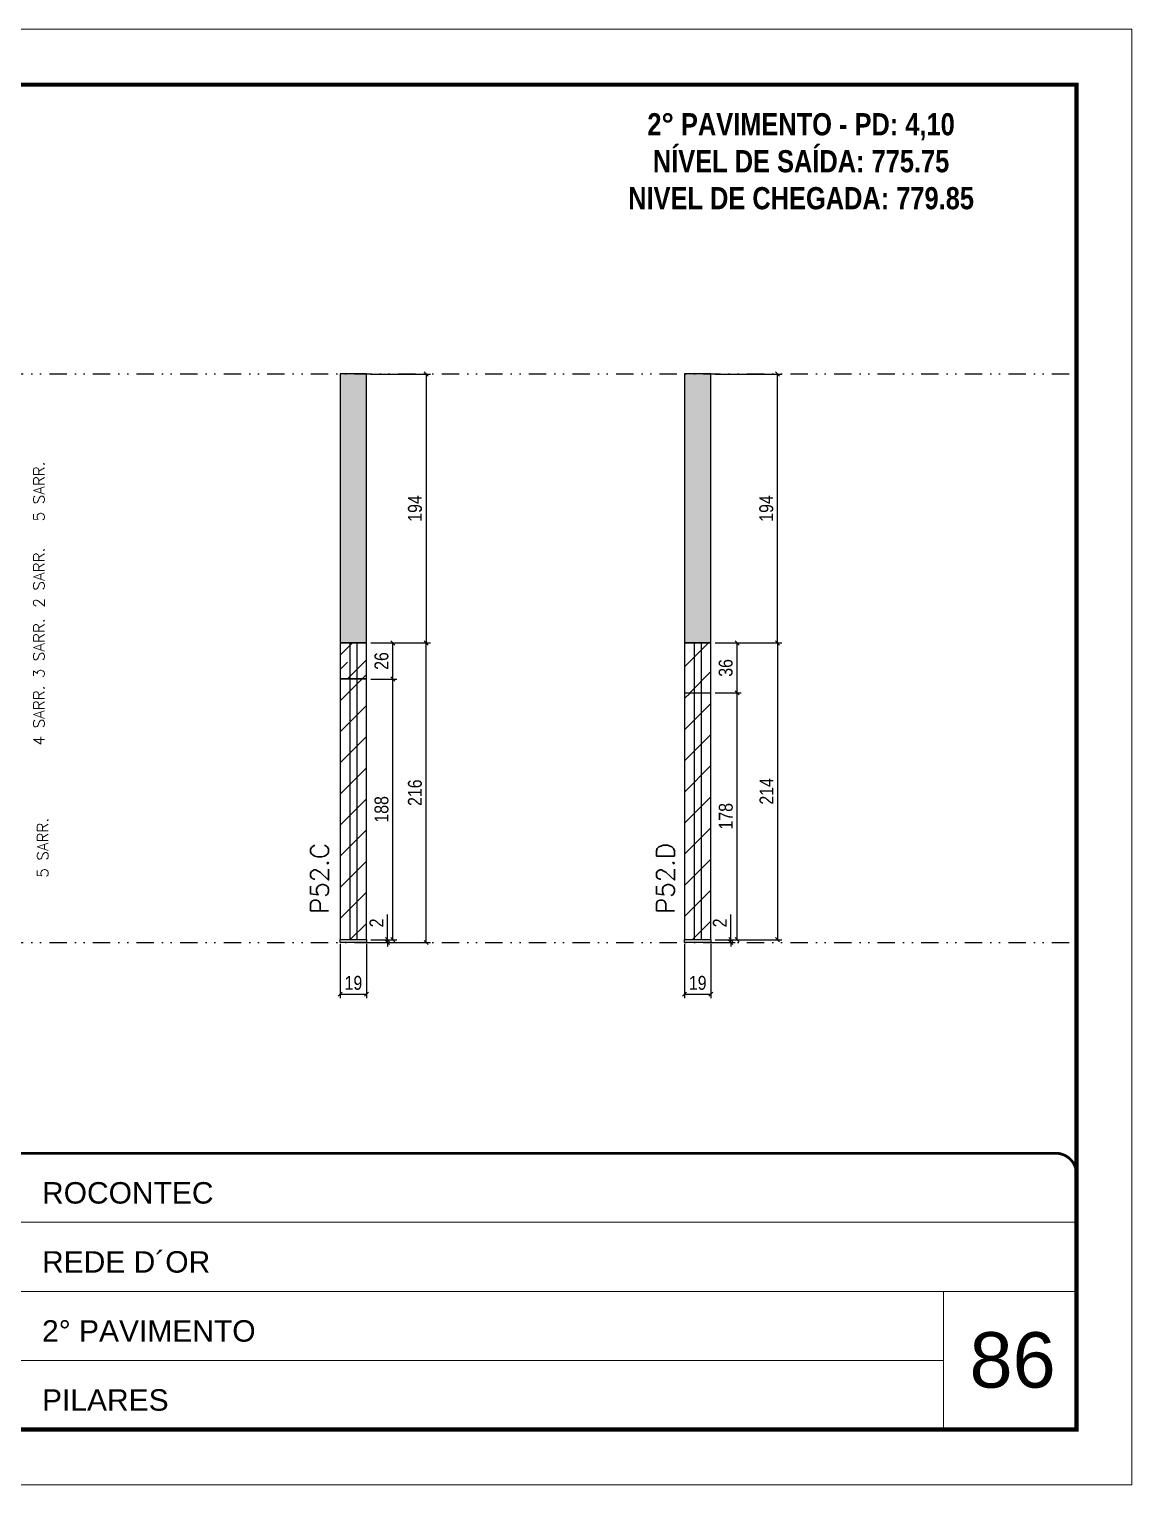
# Model space of a CAD drawing. Extents: x 2949 to 9203, y -16089 to 12527.
# Drawn here: x 5237 to 6033, y -12643 to -11593 of the extents above; entities that cross this region are included whole.
import ezdxf

# ---------------------------------------------------------------- set-up
doc = ezdxf.new("R2010")
doc.units = 0
for name, pattern in [('CONTINUO', [0]), ('DASHED', [0.75, 0.5, -0.25]), ('DIVIDE2', [0.625, 0.25, -0.125, 0, -0.125, 0, -0.125])]:
    doc.linetypes.add(name, pattern=pattern)
for name, color, linetype, lineweight in [('CARIMBO', 255, 'Continuous', 9), ('Folhas', 255, 'Continuous', 9), ('Hachura', 251, 'Continuous', 9), ('SARRAFO DE PRESSAO', 251, 'DASHED', 9), ('Texto Seção', 7, 'Continuous', 15)]:
    doc.layers.add(name, color=color, linetype=linetype, lineweight=lineweight)
for name, color, linetype in [('COTA', 241, 'Continuous'), ('NOMENCLATURA', 7, 'Continuous'), ('Nível', 160, 'Continuous'), ('Painéis', 200, 'Continuous'), ('SARR_2.2x7', 40, 'Continuous')]:
    doc.layers.add(name, color=color, linetype=linetype)
doc.styles.add('ARIAL', font='arial.ttf')
doc.styles.add('COTA TECNICA', font='techl___.ttf', dxfattribs={"height": 10})
doc.styles.add('COTA TECNICA-50', font='techl___.ttf', dxfattribs={"height": 10})
doc.styles.add('REGUA-120', font='ROMANS.shx', dxfattribs={"height": 15})
doc.styles.add('ROMANC', font='techb___.ttf', dxfattribs={"height": 2.5})
doc.styles.add('ROMANS', font='romans.shx')
doc.dimstyles.new('COTA PAINEL-50', dxfattribs={"dimtxt": 10, "dimasz": 3, "dimexe": 3, "dimexo": 3, "dimgap": 3, "dimtad": 1, "dimdec": 1, "dimzin": 12, "dimdsep": 46, "dimtxsty": 'COTA TECNICA-50', "dimblk1": 'OBLIQUE', "dimblk2": 'OBLIQUE', "dimsah": 1, "dimcen": 0.9, "dimclrd": 4, "dimclre": 4, "dimclrt": 240, "dimadec": 1, "dimazin": 3, "dimtfac": 1, "dimtdec": 1, "dimtmove": 0, "dimatfit": 3, "dimfxl": 1, "dimtolj": 1, "dimtzin": 12, "dimarcsym": 0})
doc.dimstyles.new('PAINEL', dxfattribs={"dimtxt": 10, "dimasz": 3, "dimexe": 3, "dimexo": 3, "dimgap": 3, "dimtad": 1, "dimdec": 1, "dimzin": 12, "dimdsep": 46, "dimtxsty": 'COTA TECNICA', "dimblk1": 'OBLIQUE', "dimblk2": 'OBLIQUE', "dimsah": 1, "dimcen": 0.9, "dimclrd": 4, "dimclre": 4, "dimclrt": 240, "dimadec": 1, "dimazin": 3, "dimtfac": 1, "dimtdec": 1, "dimtmove": 0, "dimatfit": 3, "dimfxl": 1, "dimtolj": 1, "dimtzin": 12, "dimarcsym": 0})
pattern_1 = [(45, (-127670.467, -38793.522), (-11.2253202, 11.2253202), [])]

# ---------------------------------------------------------------- blocks, each defined once
blk = doc.blocks.new('9999999999')
at = {"color": 30, "linetype": 'CONTINUO'}
for p, q in [((98564.6, 34379.6), (99584, 34379.6)), ((98564.6, 34329.8), (99488, 34329.8)), ((99584, 34329.8), (99488, 34329.8)), ((99488, 34329.8), (99488, 34230.2)), ((98564.6, 34280), (99488, 34280))]:
    blk.add_line(p, q, dxfattribs=at)
at = {"color": 30, "linetype": 'CONTINUO', "const_width": 2}
blk.add_lwpolyline([(99584, 34230.2), (99584, 34414.4, 0.414214), (99569, 34429.4), (98229, 34429.4, 0.414214), (98214, 34414.4), (98214, 34245.2, 0.414214), (98229, 34230.2), (99584, 34230.2)], format="xyb", dxfattribs=at)
at = {"layer": 'Folhas'}
blk.add_lwpolyline([(98139, 34190.2), (99624, 34190.2), (99624, 35240.2), (98139, 35240.2)], close=True, dxfattribs=at)
at = {"layer": 'Folhas', "color": 30, "const_width": 3}
blk.add_lwpolyline([(98214, 34230.2), (99584, 34230.2), (99584, 35200.2), (98214, 35200.2)], close=True, dxfattribs=at)
at = {"color": 7, "linetype": 'Continuous', "ltscale": 5, "style": 'ARIAL'}
for s, height, p in [('ROCONTEC', 15.48, (98837.7, 34393.1)), ('REDE D´OR', 15.48, (98837.7, 34343.3)), ('2° PAVIMENTO', 15.483, (98837.7, 34293.5)), ('PILARES', 15.48, (98837.7, 34243.7))]:
    blk.add_text(s, height=height, dxfattribs=at).set_placement(p)
blk = doc.blocks.new('_Oblique')
at = {"color": 0, "linetype": 'ByBlock', "lineweight": -2}
blk.add_line((-0.5, -0.5), (0.5, 0.5), dxfattribs=at)
blk = doc.blocks.new('*D2847')
at = {"layer": 'COTA', "color": 4, "lineweight": -2, "transparency": 16777216}
for p, q in [((5461.4, -12253.1), (5461.4, -12292.4)), ((5480.4, -12253.1), (5480.4, -12292.4)), ((5461.4, -12289.4), (5480.4, -12289.4))]:
    blk.add_line(p, q, dxfattribs=at)
at = {"layer": 'Defpoints', "color": 0, "transparency": 16777216}
for p in [(5461.4, -12250.1), (5480.4, -12250.1), (5480.4, -12289.4)]:
    blk.add_point(p, dxfattribs=at)
at = {"layer": 'COTA', "color": 4, "lineweight": -2, "transparency": 16777216, "xscale": 3, "yscale": 3, "zscale": 3, "rotation": 180}
blk.add_blockref('_Oblique', (5461.4, -12289.4), dxfattribs=at)
at = {"layer": 'COTA', "color": 4, "lineweight": -2, "transparency": 16777216, "xscale": 3, "yscale": 3, "zscale": 3}
blk.add_blockref('_Oblique', (5480.4, -12289.4), dxfattribs=at)
at = {"layer": 'COTA', "color": 240, "transparency": 16777216, "insert": (5470.9, -12281.3), "char_height": 10, "attachment_point": 5, "style": 'COTA TECNICA'}
blk.add_mtext('\\A1;19', dxfattribs=at)
blk = doc.blocks.new('*D2848')
at = {"layer": 'COTA', "color": 4, "lineweight": -2, "transparency": 16777216}
for p, q in [((5709.8, -12253.1), (5709.8, -12292.4)), ((5728.8, -12253.1), (5728.8, -12292.4)), ((5709.8, -12289.4), (5728.8, -12289.4))]:
    blk.add_line(p, q, dxfattribs=at)
at = {"layer": 'Defpoints', "color": 0, "transparency": 16777216}
for p in [(5709.8, -12250.1), (5728.8, -12250.1), (5728.8, -12289.4)]:
    blk.add_point(p, dxfattribs=at)
at = {"layer": 'COTA', "color": 4, "lineweight": -2, "transparency": 16777216, "xscale": 3, "yscale": 3, "zscale": 3, "rotation": 180}
blk.add_blockref('_Oblique', (5709.8, -12289.4), dxfattribs=at)
at = {"layer": 'COTA', "color": 4, "lineweight": -2, "transparency": 16777216, "xscale": 3, "yscale": 3, "zscale": 3}
blk.add_blockref('_Oblique', (5728.8, -12289.4), dxfattribs=at)
at = {"layer": 'COTA', "color": 240, "transparency": 16777216, "insert": (5719.3, -12281.3), "char_height": 10, "attachment_point": 5, "style": 'COTA TECNICA'}
blk.add_mtext('\\A1;19', dxfattribs=at)
blk = doc.blocks.new('*D2849')
at = {"layer": 'COTA', "color": 4, "lineweight": -2, "transparency": 16777216}
for p, q in [((5731.8, -12036.1), (5779.9, -12036.1)), ((5776.9, -12036.1), (5776.9, -12250.1)), ((5731.8, -12250.1), (5779.9, -12250.1))]:
    blk.add_line(p, q, dxfattribs=at)
at = {"layer": 'Defpoints', "color": 0, "transparency": 16777216}
for p in [(5728.8, -12036.1), (5728.8, -12250.1), (5776.9, -12250.1)]:
    blk.add_point(p, dxfattribs=at)
at = {"layer": 'COTA', "color": 4, "lineweight": -2, "transparency": 16777216, "xscale": 3, "yscale": 3, "zscale": 3}
for p, rotation in [((5776.9, -12036.1), 90), ((5776.9, -12250.1), 270)]:
    blk.add_blockref('_Oblique', p, dxfattribs=dict(at, rotation=rotation))
at = {"layer": 'COTA', "color": 240, "transparency": 16777216, "insert": (5768.9, -12143.1), "char_height": 10, "attachment_point": 5, "rotation": 90, "style": 'COTA TECNICA'}
blk.add_mtext('\\A1;214', dxfattribs=at)
blk = doc.blocks.new('*D2850')
at = {"layer": 'COTA', "color": 4, "lineweight": -2, "transparency": 16777216}
for p, q in [((5731.8, -11842.1), (5779.9, -11842.1)), ((5776.9, -12036.1), (5776.9, -11842.1)), ((5731.8, -12036.1), (5779.9, -12036.1))]:
    blk.add_line(p, q, dxfattribs=at)
at = {"layer": 'Defpoints', "color": 0, "transparency": 16777216}
for p in [(5728.8, -11842.1), (5776.9, -11842.1), (5728.8, -12036.1)]:
    blk.add_point(p, dxfattribs=at)
at = {"layer": 'COTA', "color": 4, "lineweight": -2, "transparency": 16777216, "xscale": 3, "yscale": 3, "zscale": 3}
for p, rotation in [((5776.9, -11842.1), 90), ((5776.9, -12036.1), 270)]:
    blk.add_blockref('_Oblique', p, dxfattribs=dict(at, rotation=rotation))
at = {"layer": 'COTA', "color": 240, "transparency": 16777216, "insert": (5768.8, -11939.1), "char_height": 10, "attachment_point": 5, "rotation": 90, "style": 'COTA TECNICA'}
blk.add_mtext('\\A1;194', dxfattribs=at)
blk = doc.blocks.new('*D2851')
at = {"layer": 'COTA', "color": 4, "lineweight": -2, "transparency": 16777216}
for p, q in [((5483.4, -12036.1), (5526.4, -12036.1)), ((5523.4, -12252.1), (5523.4, -12036.1)), ((5483.4, -12252.1), (5526.4, -12252.1))]:
    blk.add_line(p, q, dxfattribs=at)
at = {"layer": 'Defpoints', "color": 0, "transparency": 16777216}
for p in [(5480.4, -12036.1), (5523.4, -12036.1), (5480.4, -12252.1)]:
    blk.add_point(p, dxfattribs=at)
at = {"layer": 'COTA', "color": 4, "lineweight": -2, "transparency": 16777216, "xscale": 3, "yscale": 3, "zscale": 3}
for p, rotation in [((5523.4, -12036.1), 90), ((5523.4, -12252.1), 270)]:
    blk.add_blockref('_Oblique', p, dxfattribs=dict(at, rotation=rotation))
at = {"layer": 'COTA', "color": 240, "transparency": 16777216, "insert": (5515.3, -12144.1), "char_height": 10, "attachment_point": 5, "rotation": 90, "style": 'COTA TECNICA'}
blk.add_mtext('\\A1;216', dxfattribs=at)
blk = doc.blocks.new('*D2852')
at = {"layer": 'COTA', "color": 4, "lineweight": -2, "transparency": 16777216}
for p, q in [((5495.5, -12250.1), (5495.5, -12231.9)), ((5483.4, -12250.1), (5498.5, -12250.1)), ((5483.4, -12252.1), (5498.5, -12252.1)), ((5495.5, -12252.1), (5495.5, -12250.1)), ((5495.5, -12252.1), (5495.5, -12255.1))]:
    blk.add_line(p, q, dxfattribs=at)
at = {"layer": 'Defpoints', "color": 0, "transparency": 16777216}
for p in [(5480.4, -12250.1), (5480.4, -12252.1), (5495.5, -12250.1)]:
    blk.add_point(p, dxfattribs=at)
at = {"layer": 'COTA', "color": 4, "lineweight": -2, "transparency": 16777216, "xscale": 3, "yscale": 3, "zscale": 3}
for p, rotation in [((5495.5, -12250.1), 270), ((5495.5, -12252.1), 90)]:
    blk.add_blockref('_Oblique', p, dxfattribs=dict(at, rotation=rotation))
at = {"layer": 'COTA', "color": 240, "transparency": 16777216, "insert": (5487.5, -12238), "char_height": 10, "attachment_point": 5, "rotation": 90, "style": 'COTA TECNICA-50'}
blk.add_mtext('\\A1;2', dxfattribs=at)
blk = doc.blocks.new('*D2879')
at = {"layer": 'COTA', "color": 4, "linetype": 'ByBlock', "lineweight": -2, "transparency": 16777216}
for p, q in [((5483.4, -11842.1), (5526.4, -11842.1)), ((5523.4, -11842.1), (5523.4, -12036.1)), ((5483.4, -12036.1), (5526.4, -12036.1))]:
    blk.add_line(p, q, dxfattribs=at)
at = {"layer": 'Defpoints', "color": 0, "linetype": 'ByBlock', "transparency": 16777216}
for p in [(5480.4, -11842.1), (5480.4, -12036.1), (5523.4, -12036.1)]:
    blk.add_point(p, dxfattribs=at)
at = {"layer": 'COTA', "color": 4, "linetype": 'ByBlock', "lineweight": -2, "transparency": 16777216, "xscale": 3, "yscale": 3, "zscale": 3}
for p, rotation in [((5523.4, -11842.1), 90), ((5523.4, -12036.1), 270)]:
    blk.add_blockref('_Oblique', p, dxfattribs=dict(at, rotation=rotation))
at = {"layer": 'COTA', "color": 240, "linetype": 'ByBlock', "transparency": 16777216, "insert": (5515.3, -11939.1), "char_height": 10, "attachment_point": 5, "rotation": 90, "style": 'COTA TECNICA'}
blk.add_mtext('\\A1;194', dxfattribs=at)
blk = doc.blocks.new('*D2880')
at = {"layer": 'COTA', "color": 4, "linetype": 'ByBlock', "lineweight": -2, "transparency": 16777216}
for p, q in [((5483.4, -12062.1), (5502.3, -12062.1)), ((5499.3, -12250.1), (5499.3, -12062.1)), ((5483.4, -12250.1), (5502.3, -12250.1))]:
    blk.add_line(p, q, dxfattribs=at)
at = {"layer": 'Defpoints', "color": 0, "linetype": 'ByBlock', "transparency": 16777216}
for p in [(5480.4, -12062.1), (5499.3, -12062.1), (5480.4, -12250.1)]:
    blk.add_point(p, dxfattribs=at)
at = {"layer": 'COTA', "color": 4, "linetype": 'ByBlock', "lineweight": -2, "transparency": 16777216, "xscale": 3, "yscale": 3, "zscale": 3}
for p, rotation in [((5499.3, -12062.1), 90), ((5499.3, -12250.1), 270)]:
    blk.add_blockref('_Oblique', p, dxfattribs=dict(at, rotation=rotation))
at = {"layer": 'COTA', "color": 240, "linetype": 'ByBlock', "transparency": 16777216, "insert": (5491.2, -12156.1), "char_height": 10, "attachment_point": 5, "rotation": 90, "style": 'COTA TECNICA'}
blk.add_mtext('\\A1;188', dxfattribs=at)
blk = doc.blocks.new('*D2881')
at = {"layer": 'COTA', "color": 4, "linetype": 'ByBlock', "lineweight": -2, "transparency": 16777216}
for p, q in [((5483.4, -12036.1), (5502.3, -12036.1)), ((5499.3, -12062.1), (5499.3, -12036.1)), ((5483.4, -12062.1), (5502.3, -12062.1))]:
    blk.add_line(p, q, dxfattribs=at)
at = {"layer": 'Defpoints', "color": 0, "linetype": 'ByBlock', "transparency": 16777216}
for p in [(5480.4, -12036.1), (5499.3, -12036.1), (5480.4, -12062.1)]:
    blk.add_point(p, dxfattribs=at)
at = {"layer": 'COTA', "color": 4, "linetype": 'ByBlock', "lineweight": -2, "transparency": 16777216, "xscale": 3, "yscale": 3, "zscale": 3}
for p, rotation in [((5499.3, -12036.1), 90), ((5499.3, -12062.1), 270)]:
    blk.add_blockref('_Oblique', p, dxfattribs=dict(at, rotation=rotation))
at = {"layer": 'COTA', "color": 240, "linetype": 'ByBlock', "transparency": 16777216, "insert": (5491.2, -12049.1), "char_height": 10, "attachment_point": 5, "rotation": 90, "style": 'COTA TECNICA'}
blk.add_mtext('\\A1;26', dxfattribs=at)
blk = doc.blocks.new('*D2853')
at = {"layer": 'COTA', "color": 4, "linetype": 'ByBlock', "lineweight": -2, "transparency": 16777216}
for p, q in [((5731.8, -12072.1), (5750.7, -12072.1)), ((5747.7, -12250.1), (5747.7, -12072.1)), ((5731.8, -12250.1), (5750.7, -12250.1))]:
    blk.add_line(p, q, dxfattribs=at)
at = {"layer": 'Defpoints', "color": 0, "linetype": 'ByBlock', "transparency": 16777216}
for p in [(5728.8, -12072.1), (5747.7, -12072.1), (5728.8, -12250.1)]:
    blk.add_point(p, dxfattribs=at)
at = {"layer": 'COTA', "color": 4, "linetype": 'ByBlock', "lineweight": -2, "transparency": 16777216, "xscale": 3, "yscale": 3, "zscale": 3}
for p, rotation in [((5747.7, -12072.1), 90), ((5747.7, -12250.1), 270)]:
    blk.add_blockref('_Oblique', p, dxfattribs=dict(at, rotation=rotation))
at = {"layer": 'COTA', "color": 240, "linetype": 'ByBlock', "transparency": 16777216, "insert": (5739.6, -12161.1), "char_height": 10, "attachment_point": 5, "rotation": 90, "style": 'COTA TECNICA'}
blk.add_mtext('\\A1;178', dxfattribs=at)
blk = doc.blocks.new('*D2854')
at = {"layer": 'COTA', "color": 4, "linetype": 'ByBlock', "lineweight": -2, "transparency": 16777216}
for p, q in [((5731.8, -12036.1), (5750.7, -12036.1)), ((5747.7, -12072.1), (5747.7, -12036.1)), ((5731.8, -12072.1), (5750.7, -12072.1))]:
    blk.add_line(p, q, dxfattribs=at)
at = {"layer": 'Defpoints', "color": 0, "linetype": 'ByBlock', "transparency": 16777216}
for p in [(5728.8, -12036.1), (5747.7, -12036.1), (5728.8, -12072.1)]:
    blk.add_point(p, dxfattribs=at)
at = {"layer": 'COTA', "color": 4, "linetype": 'ByBlock', "lineweight": -2, "transparency": 16777216, "xscale": 3, "yscale": 3, "zscale": 3}
for p, rotation in [((5747.7, -12036.1), 90), ((5747.7, -12072.1), 270)]:
    blk.add_blockref('_Oblique', p, dxfattribs=dict(at, rotation=rotation))
at = {"layer": 'COTA', "color": 240, "linetype": 'ByBlock', "transparency": 16777216, "insert": (5739.5, -12054.1), "char_height": 10, "attachment_point": 5, "rotation": 90, "style": 'COTA TECNICA'}
blk.add_mtext('\\A1;36', dxfattribs=at)
blk = doc.blocks.new('*D2886')
at = {"layer": 'COTA', "color": 4, "linetype": 'ByBlock', "lineweight": -2, "transparency": 16777216}
for p, q in [((5743.2, -12250.1), (5743.2, -12231.9)), ((5731.8, -12250.1), (5746.2, -12250.1)), ((5731.8, -12252.1), (5746.2, -12252.1)), ((5743.2, -12252.1), (5743.2, -12250.1)), ((5743.2, -12252.1), (5743.2, -12255.1))]:
    blk.add_line(p, q, dxfattribs=at)
at = {"layer": 'Defpoints', "color": 0, "linetype": 'ByBlock', "transparency": 16777216}
for p in [(5728.8, -12250.1), (5728.8, -12252.1), (5743.2, -12250.1)]:
    blk.add_point(p, dxfattribs=at)
at = {"layer": 'COTA', "color": 4, "linetype": 'ByBlock', "lineweight": -2, "transparency": 16777216, "xscale": 3, "yscale": 3, "zscale": 3}
for p, rotation in [((5743.2, -12250.1), 270), ((5743.2, -12252.1), 90)]:
    blk.add_blockref('_Oblique', p, dxfattribs=dict(at, rotation=rotation))
at = {"layer": 'COTA', "color": 240, "linetype": 'ByBlock', "transparency": 16777216, "insert": (5735.2, -12238), "char_height": 10, "attachment_point": 5, "rotation": 90, "style": 'COTA TECNICA'}
blk.add_mtext('\\A1;2', dxfattribs=at)

msp = doc.modelspace()

# ---------------------------------------------------------------- hatches: boundary and pattern name
at = {"layer": 'COTA', "linetype": 'ByBlock'}
h = msp.add_hatch(dxfattribs=at)
h.set_pattern_fill('AR-CONC', color=256, scale=0.03)
h.set_pattern_definition([(50, (-126269.7358, -39947.097), (5.46554007, -0.47817257), [0.5715, -6.2865]), (355, (-126269.736, -39947.097), (-1.05730264, 5.73170536), [0.4572, -5.02921753]), (100.4514447, (-126269.2803, -39947.137), (4.40823741, 5.25353256), [0.48570026, -5.34270734]), (46.1842, (-126269.736, -39945.573), (8.13237123, -1.26126984), [0.85725, -9.42975]), (96.6355576, (-126269.058, -39945.678), (7.122124, 7.42278374), [0.7285507, -8.01406824]), (351.184151, (-126269.736, -39945.573), (7.122124, 7.42278374), [0.685799, -7.54379196]), (21, (-126268.9738, -39945.954), (4.54843174, -3.06795595), [0.5715, -6.2865]), (326, (-126268.974, -39945.954), (1.85406085, 5.52563898), [0.4572, -5.0292]), (71.451445, (-126268.5947, -39946.21), (6.40249258, 2.45768307), [0.48570026, -5.34269813]), (37.5, (-126269.7358, -39947.0971), (0.092658098, 2.536651166), [0, -4.96824, 0, -5.1054, 0, -5.04825]), (7.5, (-126269.7358, -39947.097), (2.004589875, 3.005417245), [0, -2.91084, 0, -4.85394, 0, -1.92405]), (327.5, (-126271.435, -39947.0971), (4.067717855, -0.17186232), [0, -1.905, 0, -5.9436, 0, -7.8867]), (317.5, (-126272.197, -39947.097), (4.44387544, 0.76279473), [0, -2.4765, 0, -3.94716, 0, -5.6007])])
h.paths.add_polyline_path([(5461.37, -12036.06), (5480.37, -12036.06), (5480.37, -11842.06), (5461.37, -11842.06)])
h = msp.add_hatch(dxfattribs=at)
h.set_pattern_fill('AR-CONC', color=256, scale=0.03)
h.set_pattern_definition([(50, (-126204.462, -39925.097), (5.46554007, -0.47817257), [0.5715, -6.2865]), (355, (-126204.462, -39925.097), (-1.05730264, 5.73170536), [0.4572, -5.02921753]), (100.4514447, (-126204.0066, -39925.137), (4.40823741, 5.25353256), [0.48570026, -5.34270734]), (46.1842, (-126204.462, -39923.573), (8.13237123, -1.26126984), [0.85725, -9.42975]), (96.6355576, (-126203.784, -39923.678), (7.122124, 7.42278374), [0.7285507, -8.01406824]), (351.184151, (-126204.462, -39923.573), (7.122124, 7.42278374), [0.685799, -7.54379196]), (21, (-126203.7, -39923.954), (4.54843174, -3.06795595), [0.5715, -6.2865]), (326, (-126203.7, -39923.954), (1.85406085, 5.52563898), [0.4572, -5.0292]), (71.451445, (-126203.321, -39924.21), (6.40249258, 2.45768307), [0.48570026, -5.34269813]), (37.5, (-126204.462, -39925.0971), (0.092658098, 2.536651166), [0, -4.96824, 0, -5.1054, 0, -5.04825]), (7.5, (-126204.462, -39925.097), (2.004589875, 3.005417245), [0, -2.91084, 0, -4.85394, 0, -1.92405]), (327.5, (-126206.1613, -39925.0971), (4.067717855, -0.17186232), [0, -1.905, 0, -5.9436, 0, -7.8867]), (317.5, (-126206.9233, -39925.097), (4.44387544, 0.76279473), [0, -2.4765, 0, -3.94716, 0, -5.6007])])
h.paths.add_polyline_path([(5709.81, -12036.06), (5728.81, -12036.06), (5728.81, -11842.06), (5709.81, -11842.06)])
at = {"layer": 'Hachura', "linetype": 'ByBlock'}
h = msp.add_hatch(dxfattribs=at)
h.set_pattern_fill('ANSI31', color=256, scale=5)
h.set_pattern_definition([(45, (-127670.467, -38805.522), (-11.2253202, 11.2253202), [])])
h.paths.add_polyline_path([(5480.37, -12036.06), (5461.37, -12036.06), (5461.37, -12062.06), (5480.37, -12062.06)])
h = msp.add_hatch(dxfattribs=at)
h.set_pattern_fill('ANSI31', color=256, scale=5)
h.set_pattern_definition([(45, (-127670.467, -38815.522), (-11.2253202, 11.2253202), [])])
h.paths.add_polyline_path([(5728.81, -12036.06), (5709.81, -12036.06), (5709.81, -12072.06), (5728.81, -12072.06)])
h = msp.add_hatch(dxfattribs=at)
h.set_pattern_fill('ANSI31', color=256, scale=5)
h.set_pattern_definition(pattern_1)
h.paths.add_polyline_path([(5480.37, -12050.06), (5461.37, -12050.06), (5461.37, -12250.06), (5480.37, -12250.06)])
h = msp.add_hatch(dxfattribs=at)
h.set_pattern_fill('ANSI31', color=256, scale=5)
h.set_pattern_definition(pattern_1)
h.paths.add_polyline_path([(5728.81, -12072.06), (5709.81, -12072.06), (5709.81, -12250.06), (5728.81, -12250.06)])

# ---------------------------------------------------------------- linework, layer by layer
at = {"layer": 'COTA', "linetype": 'ByBlock'}
for points in [[(5461.37, -12036.06), (5480.37, -12036.06), (5480.37, -11842.06), (5461.37, -11842.06)], [(5709.81, -12036.06), (5728.81, -12036.06), (5728.81, -11842.06), (5709.81, -11842.06)]]:
    msp.add_lwpolyline(points, close=True, dxfattribs=at)
at = {"layer": 'Nível', "color": 4, "linetype": 'DIVIDE2', "ltscale": 50}
for p, q in [((4622.53, -11842.06), (5992.53, -11842.06)), ((4622.53, -12252.06), (5992.53, -12252.06))]:
    msp.add_line(p, q, dxfattribs=at)
at = {"layer": 'Painéis'}
for p, q in [((5480.37, -12036.06), (5461.37, -12036.06)), ((5728.81, -12036.06), (5709.81, -12036.06)), ((5709.81, -12036.06), (5709.81, -12250.06)), ((5728.81, -12036.06), (5709.81, -12036.06)), ((5728.81, -12250.06), (5728.81, -12036.06)), ((5709.81, -12072.06), (5728.81, -12072.06)), ((5709.81, -12250.06), (5728.81, -12250.06)), ((5709.81, -12250.06), (5728.81, -12250.06)), ((5709.81, -12252.06), (5709.81, -12250.06)), ((5728.81, -12252.06), (5709.81, -12252.06)), ((5728.81, -12250.06), (5728.81, -12252.06))]:
    msp.add_line(p, q, dxfattribs=at)
for points in [[(5461.37, -12062.06), (5480.37, -12062.06), (5480.37, -12036.06), (5461.37, -12036.06)], [(5461.37, -12250.06), (5480.37, -12250.06), (5480.37, -12062.06), (5461.37, -12062.06)], [(5461.37, -12250.06), (5480.37, -12250.06), (5480.37, -12252.06), (5461.37, -12252.06)]]:
    msp.add_lwpolyline(points, close=True, dxfattribs=at)
at = {"layer": 'SARR_2.2x7'}
for p, q in [((5468.37, -12036.06), (5468.37, -12250.06)), ((5473.37, -12036.06), (5473.37, -12250.06)), ((5716.81, -12036.06), (5716.81, -12250.06)), ((5721.81, -12036.06), (5721.81, -12250.06))]:
    msp.add_line(p, q, dxfattribs=at)

# ---------------------------------------------------------------- block references
at = {"layer": 'SARRAFO DE PRESSAO', "color": 6, "linetype": 'ByBlock'}
msp.add_blockref('9999999999', (-93591.44, -46833.55), dxfattribs=at)

# ---------------------------------------------------------------- texts
at = {"layer": 'CARIMBO', "style": 'ARIAL'}
msp.add_text('86', height=40, dxfattribs=at).set_placement((5915.39, -12573.2))
at = {"layer": 'NOMENCLATURA', "color": 2, "insert": (5793.86, -11627.28), "char_height": 16, "attachment_point": 2, "style": 'ROMANC'}
msp.add_mtext_dynamic_manual_height_columns('\\P2° PAVIMENTO - PD: 4,10\\PNÍVEL DE SAÍDA: 775.75\\PNIVEL DE CHEGADA: 779.85', width=300.2766, gutter_width=1, heights=[0], dxfattribs=at)
at = {"layer": 'Texto Seção', "linetype": 'Continuous', "style": 'ROMANS'}
for s, p in [('5 SARR.', (5248.02, -11948.41)), ('2 SARR.', (5248.02, -12010.6)), ('3 SARR.', (5248.02, -12061.57)), ('4 SARR.', (5248.02, -12110.06)), ('5 SARR.', (5250.73, -12205.43))]:
    msp.add_text(s, height=8, rotation=90, dxfattribs=at).set_placement(p)
at = {"layer": 'Texto Seção', "char_height": 13, "width": 285.3299, "attachment_point": 7, "rotation": 90, "style": 'REGUA-120'}
for s, insert in [('P52.C', (5453.04, -12231.59)), ('P52.D', (5702.48, -12231.59))]:
    msp.add_mtext(s, dxfattribs=dict(at, insert=insert))

# ---------------------------------------------------------------- dimensions: what is measured, and where the dimension line sits
at = {"layer": 'COTA', "linetype": 'ByBlock'}
for base, p1, p2, picture, middle in [((5523.45, -12036.06), (5480.37, -11842.06), (5480.37, -12036.06), '*D2879', (5515.35, -11939.06)), ((5499.27, -12062.06), (5480.37, -12250.06), (5480.37, -12062.06), '*D2880', (5491.18, -12156.06)), ((5747.72, -12072.06), (5728.81, -12250.06), (5728.81, -12072.06), '*D2853', (5739.62, -12161.06)), ((5743.23, -12250.06), (5728.81, -12252.06), (5728.81, -12250.06), '*D2886', (5735.23, -12238))]:
    dim = msp.add_linear_dim(base=base, p1=p1, p2=p2, angle=90, dimstyle='PAINEL', dxfattribs=at)
    dim.commit()
    dim.dimension.update_dxf_attribs({"geometry": picture, "text_midpoint": middle})
at = {"layer": 'COTA'}
for base, p1, p2, picture, middle in [((5776.94, -11842.06), (5728.81, -12036.06), (5728.81, -11842.06), '*D2850', (5768.84, -11939.06)), ((5523.45, -12036.06), (5480.37, -12252.06), (5480.37, -12036.06), '*D2851', (5515.35, -12144.06)), ((5776.94, -12250.06), (5728.81, -12036.06), (5728.81, -12250.06), '*D2849', (5768.87, -12143.06))]:
    dim = msp.add_linear_dim(base=base, p1=p1, p2=p2, angle=90, dimstyle='PAINEL', override={"dimarcsym": 2}, dxfattribs=at)
    dim.commit()
    dim.dimension.update_dxf_attribs({"geometry": picture, "text_midpoint": middle})
at = {"layer": 'COTA', "linetype": 'ByBlock'}
for base, p1, p2, picture, middle in [((5499.27, -12036.06), (5480.37, -12062.06), (5480.37, -12036.06), '*D2881', (5491.17, -12049.06)), ((5747.72, -12036.06), (5728.81, -12072.06), (5728.81, -12036.06), '*D2854', (5739.5, -12054.06))]:
    dim = msp.add_linear_dim(base=base, p1=p1, p2=p2, angle=90, dimstyle='PAINEL', override={"dimtmove": 1}, dxfattribs=at)
    dim.commit()
    dim.dimension.update_dxf_attribs({"geometry": picture, "text_midpoint": middle})
at = {"layer": 'COTA'}
dim = msp.add_linear_dim(base=(5495.45, -12250.06), p1=(5480.37, -12252.06), p2=(5480.37, -12250.06), angle=90, dimstyle='COTA PAINEL-50', dxfattribs=at)
dim.commit()
dim.dimension.update_dxf_attribs({"geometry": '*D2852', "text_midpoint": (5495.45, -12238), "dimtype": 160})
for base, p1, p2, picture, middle in [((5480.37, -12289.41), (5461.37, -12250.06), (5480.37, -12250.06), '*D2847', (5470.87, -12281.32)), ((5728.81, -12289.41), (5709.81, -12250.06), (5728.81, -12250.06), '*D2848', (5719.31, -12281.32))]:
    dim = msp.add_linear_dim(base=base, p1=p1, p2=p2, dimstyle='PAINEL', override={"dimarcsym": 2}, dxfattribs=at)
    dim.commit()
    dim.dimension.update_dxf_attribs({"geometry": picture, "text_midpoint": middle})

doc.saveas('drawing.dxf')
